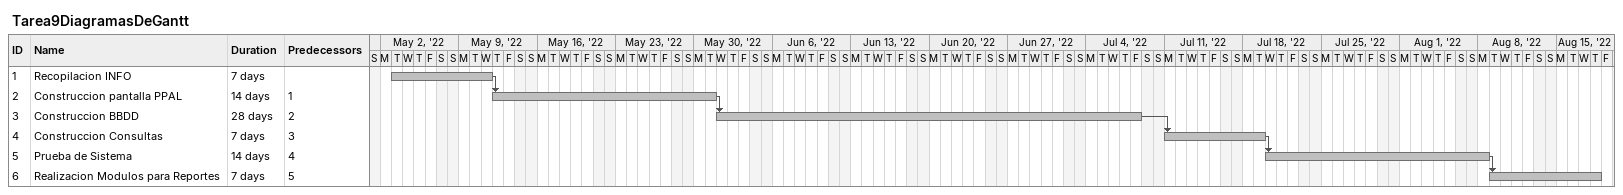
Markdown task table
Tarea9DiagramasDeGantt

| ID | Task | Duration | Start | Finish | Predecessors |
|---|---|---|---|---|---|
| 1 | Recopilacion INFO | 7d | 2022-05-03 | 2022-05-11 |  |
| 2 | Construccion pantalla PPAL | 14d | 2022-05-12 | 2022-05-31 | 1 |
| 3 | Construccion BBDD | 28d | 2022-06-01 | 2022-07-08 | 2 |
| 4 | Construccion Consultas | 7d | 2022-07-11 | 2022-07-19 | 3 |
| 5 | Prueba de Sistema | 14d | 2022-07-20 | 2022-08-08 | 4 |
| 6 | Realizacion Modulos para Reportes | 7d | 2022-08-09 | 2022-08-18 | 5 |
